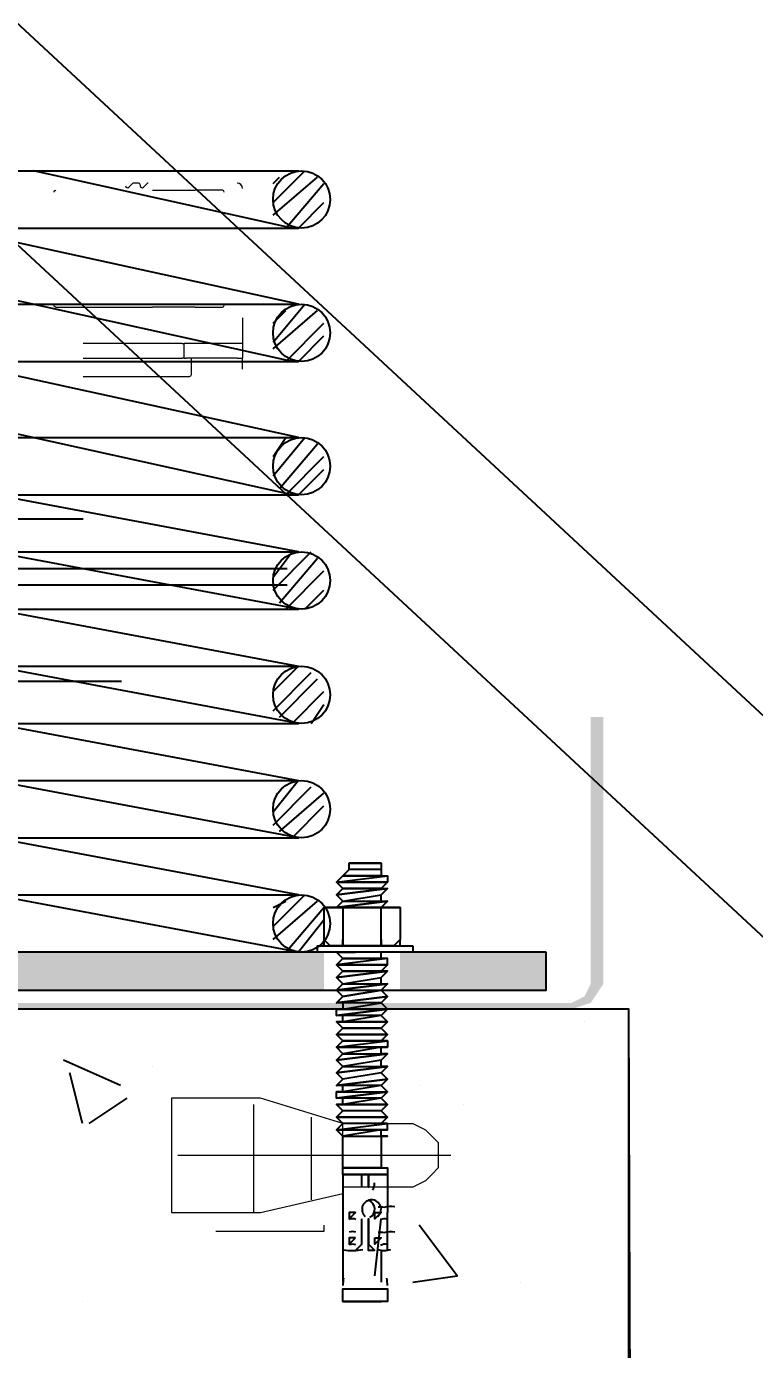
# Model space of a CAD drawing. Header units: millimetres. Extents: x -665 to 1024385, y -25305 to 3861.
# Drawn here: x 2441.2 to 2665.3, y -22868.2 to -22460.8 of the extents above; entities that cross this region are included whole.
import ezdxf

# ---------------------------------------------------------------- set-up
doc = ezdxf.new("R2010")
doc.units = ezdxf.units.MM
for name, color, linetype in [('$0$PDF_PDF6_Geometry', 7, 'Continuous'), ('$0$PDF_SAS_STB_Side', 7, 'Continuous'), ('$2$PDF_0', 7, 'Continuous'), ('Steel', 7, 'Continuous')]:
    doc.layers.add(name, color=color, linetype=linetype)
doc.styles.add('Century Gothic$001H0', font='cent.shx')
doc.dimstyles.new('Copy of ISO-25', dxfattribs={"dimtxt": 250, "dimasz": 80, "dimexe": 1.25, "dimexo": 0.625, "dimtad": 1, "dimtxsty": 'Century Gothic$001H0', "dimblk": 'ARCHTICK', "dimcen": 2.5, "dimadec": 0, "dimazin": 0, "dimtfac": 1, "dimtmove": 0, "dimatfit": 3, "dimfxl": 1, "dimarcsym": 0})

# ---------------------------------------------------------------- blocks, each defined once
blk = doc.blocks.new('_ArchTick')
at = {"color": 0, "linetype": 'ByBlock', "const_width": 0.15}
blk.add_lwpolyline([(-0.5, -0.5), (0.5, 0.5)], dxfattribs=at)
blk = doc.blocks.new('*D95')
at = {"color": 0, "lineweight": -2, "transparency": 16777216}
for p, q in [((3250, -5562.37), (249.37, -5562.37)), ((250.62, -23062.37), (250.62, -5562.37)), ((3250, -23062.37), (249.37, -23062.37))]:
    blk.add_line(p, q, dxfattribs=at)
at = {"layer": 'Defpoints', "color": 0, "transparency": 16777216}
for p in [(250.62, -5562.37), (3250.62, -5562.37), (3250.62, -23062.37)]:
    blk.add_point(p, dxfattribs=at)
at = {"color": 0, "lineweight": -2, "transparency": 16777216, "xscale": 80, "yscale": 80, "zscale": 80}
for p, rotation in [((250.62, -5562.37), 90), ((250.62, -23062.37), 270)]:
    blk.add_blockref('_ArchTick', p, dxfattribs=dict(at, rotation=rotation))
at = {"color": 0, "transparency": 16777216, "insert": (125, -14312.37), "char_height": 250, "attachment_point": 5, "rotation": 90, "style": 'Century Gothic$001H0'}
blk.add_mtext('SHAFT TOTAL HEIGHT 17500', dxfattribs=at)

msp = doc.modelspace()

# ---------------------------------------------------------------- linework, layer by layer
at = {"layer": '$0$PDF_PDF6_Geometry', "lineweight": 13}
msp.add_lwpolyline([(2513.18, -22825.97), (2538.603, -22820.103), (2538.603, -22798.59), (2513.18, -22790.768), (2485.8, -22790.768), (2485.8, -22825.97)], close=True, dxfattribs=at)
at = {"layer": '$0$PDF_PDF6_Geometry', "lineweight": 5}
for points in [[(2511.224, -22825.97), (2511.224, -22808.369), (2511.224, -22792.723)], [(2528.825, -22796.635), (2528.825, -22808.369), (2528.825, -22822.058)], [(2487.756, -22808.369), (2528.825, -22808.369), (2571.85, -22808.369)]]:
    msp.add_lwpolyline(points, dxfattribs=at)
at = {"layer": '$0$PDF_PDF6_Geometry', "lineweight": 13}
for points in [[(2538.603, -22798.59), (2560.116, -22798.59), (2564.027, -22800.546), (2565.983, -22802.502), (2567.939, -22804.457), (2567.939, -22808.369), (2567.939, -22812.28), (2565.983, -22814.236), (2564.027, -22816.191), (2560.116, -22818.147), (2538.603, -22818.147)], [(2532.736, -22829.881), (2532.736, -22831.837), (2499.49, -22831.837)]]:
    msp.add_lwpolyline(points, dxfattribs=at)
at = {"layer": '$0$PDF_SAS_STB_Side', "lineweight": 25}
for points in [[(2550.338, -22720.363), (2550.338, -22722.319), (2552.293, -22722.319), (2552.293, -22724.274), (2536.648, -22724.274), (2552.293, -22722.319)], [(2540.559, -22720.363), (2538.603, -22722.319), (2536.648, -22724.274), (2552.293, -22724.274), (2550.338, -22726.23), (2552.293, -22726.23)], [(2550.338, -22718.407), (2548.382, -22718.407), (2540.559, -22718.407)], [(2540.559, -22718.407), (2540.559, -22718.407)], [(2536.648, -22724.274), (2536.648, -22724.274)], [(2536.648, -22728.186), (2538.603, -22730.142), (2550.338, -22728.186), (2552.293, -22726.23), (2536.648, -22728.186), (2538.603, -22726.23), (2550.338, -22726.23), (2538.603, -22726.23), (2536.648, -22724.274)], [(2550.338, -22722.319), (2538.603, -22722.319), (2550.338, -22722.319)], [(2538.603, -22722.319), (2538.603, -22722.319)], [(2538.603, -22732.097), (2536.648, -22732.097), (2534.692, -22732.097), (2532.736, -22732.097), (2534.692, -22732.097), (2554.249, -22732.097), (2556.205, -22732.097), (2554.249, -22732.097), (2552.293, -22732.097), (2550.338, -22732.097), (2552.293, -22730.142), (2536.648, -22732.097), (2538.603, -22730.142), (2550.338, -22730.142), (2550.338, -22728.186)], [(2552.293, -22726.23), (2536.648, -22728.186), (2552.293, -22726.23)], [(2536.648, -22728.186), (2536.648, -22728.186)], [(2538.603, -22726.23), (2538.603, -22726.23)], [(2550.338, -22726.23), (2550.338, -22726.23)], [(2552.293, -22726.23), (2552.293, -22726.23)], [(2532.736, -22732.097), (2532.736, -22741.876)], [(2532.736, -22732.097), (2532.736, -22732.097)], [(2552.293, -22730.142), (2536.648, -22732.097), (2552.293, -22730.142)], [(2536.648, -22732.097), (2536.648, -22732.097)], [(2536.648, -22732.097), (2536.648, -22732.097)], [(2538.603, -22730.142), (2538.603, -22730.142)], [(2538.603, -22732.097), (2538.603, -22732.097)], [(2550.338, -22730.142), (2552.293, -22730.142)], [(2552.293, -22730.142), (2552.293, -22730.142)], [(2556.205, -22732.097), (2556.205, -22741.876)], [(2556.205, -22732.097), (2556.205, -22732.097)], [(2550.338, -22741.876), (2550.338, -22743.831), (2552.293, -22743.831), (2554.249, -22743.831), (2556.205, -22743.831), (2556.205, -22741.876), (2554.249, -22743.831), (2534.692, -22743.831), (2532.736, -22741.876), (2532.736, -22743.831), (2534.692, -22743.831), (2536.648, -22743.831), (2538.603, -22743.831), (2538.603, -22741.876)], [(2532.736, -22741.876), (2532.736, -22741.876)], [(2556.205, -22741.876), (2556.205, -22741.876)], [(2552.293, -22751.654), (2550.338, -22751.654), (2552.293, -22749.698), (2536.648, -22749.698), (2538.603, -22747.743), (2550.338, -22747.743), (2538.603, -22747.743), (2536.648, -22745.787), (2542.515, -22745.787), (2536.648, -22745.787), (2538.603, -22745.787)], [(2552.293, -22747.743), (2536.648, -22749.698), (2552.293, -22749.698), (2552.293, -22747.743), (2550.338, -22747.743), (2550.338, -22745.787)], [(2538.603, -22747.743), (2538.603, -22747.743)], [(2536.648, -22749.698), (2536.648, -22749.698)], [(2536.648, -22753.61), (2538.603, -22755.565), (2550.338, -22753.61), (2552.293, -22751.654), (2536.648, -22753.61), (2538.603, -22751.654), (2550.338, -22751.654), (2538.603, -22751.654), (2536.648, -22749.698)], [(2552.293, -22751.654), (2536.648, -22753.61), (2552.293, -22751.654)], [(2538.603, -22751.654), (2538.603, -22751.654)], [(2550.338, -22751.654), (2550.338, -22751.654)], [(2552.293, -22751.654), (2552.293, -22751.654)], [(2536.648, -22753.61), (2536.648, -22753.61)], [(2552.293, -22759.477), (2550.338, -22757.521), (2552.293, -22755.565), (2536.648, -22757.521), (2538.603, -22755.565), (2550.338, -22755.565), (2550.338, -22753.61)], [(2552.293, -22755.565), (2536.648, -22757.521), (2552.293, -22755.565)], [(2538.603, -22755.565), (2538.603, -22755.565)], [(2550.338, -22755.565), (2552.293, -22755.565)], [(2552.293, -22755.565), (2552.293, -22755.565)], [(2536.648, -22757.521), (2536.648, -22757.521)], [(2552.293, -22763.388), (2550.338, -22761.432), (2552.293, -22759.477), (2536.648, -22761.432), (2538.603, -22759.477), (2550.338, -22757.521), (2538.603, -22759.477), (2536.648, -22757.521)], [(2552.293, -22759.477), (2536.648, -22761.432), (2552.293, -22759.477)], [(2536.648, -22761.432), (2536.648, -22761.432)], [(2538.603, -22761.432), (2538.603, -22763.388), (2550.338, -22761.432), (2538.603, -22761.432), (2536.648, -22761.432)], [(2538.603, -22759.477), (2538.603, -22759.477)], [(2550.338, -22757.521), (2550.338, -22757.521)], [(2550.338, -22761.432), (2550.338, -22761.432)], [(2552.293, -22759.477), (2552.293, -22759.477)], [(2538.603, -22763.388), (2536.648, -22763.388)], [(2552.293, -22767.299), (2550.338, -22765.344), (2538.603, -22765.344), (2536.648, -22765.344), (2552.293, -22763.388), (2550.338, -22765.344), (2538.603, -22767.299), (2538.603, -22765.344)], [(2550.338, -22765.344), (2550.338, -22765.344)], [(2552.293, -22763.388), (2552.293, -22763.388)], [(2552.293, -22767.299), (2536.648, -22767.299), (2552.293, -22767.299)], [(2536.648, -22767.299), (2536.648, -22767.299)], [(2538.603, -22767.299), (2536.648, -22767.299), (2552.293, -22767.299), (2550.338, -22769.255), (2552.293, -22771.211)], [(2536.648, -22771.211), (2538.603, -22773.166), (2550.338, -22773.166), (2538.603, -22773.166), (2536.648, -22775.122), (2552.293, -22773.166), (2550.338, -22773.166), (2552.293, -22771.211), (2536.648, -22771.211), (2538.603, -22769.255), (2550.338, -22769.255), (2538.603, -22769.255), (2536.648, -22767.299)], [(2538.603, -22769.255), (2538.603, -22769.255)], [(2550.338, -22769.255), (2550.338, -22769.255)], [(2552.293, -22767.299), (2552.293, -22767.299)], [(2552.293, -22771.211), (2536.648, -22771.211), (2552.293, -22771.211)], [(2536.648, -22771.211), (2536.648, -22771.211)], [(2552.293, -22773.166), (2552.293, -22775.122), (2536.648, -22775.122), (2552.293, -22775.122), (2550.338, -22775.122), (2538.603, -22777.078), (2536.648, -22775.122)], [(2538.603, -22773.166), (2538.603, -22773.166)], [(2552.293, -22771.211), (2552.293, -22771.211)], [(2536.648, -22775.122), (2536.648, -22775.122)], [(2536.648, -22779.033), (2552.293, -22777.078), (2536.648, -22779.033), (2538.603, -22777.078), (2550.338, -22777.078)], [(2538.603, -22777.078), (2538.603, -22777.078)], [(2552.293, -22777.078), (2550.338, -22777.078), (2550.338, -22775.122)], [(2552.293, -22777.078), (2552.293, -22777.078)], [(2536.648, -22782.945), (2552.293, -22780.989), (2536.648, -22782.945), (2538.603, -22780.989), (2550.338, -22780.989)], [(2552.293, -22784.9), (2550.338, -22782.945), (2538.603, -22784.9), (2536.648, -22782.945), (2552.293, -22780.989), (2550.338, -22782.945), (2538.603, -22784.9), (2536.648, -22786.856), (2552.293, -22784.9), (2536.648, -22786.856)], [(2538.603, -22780.989), (2538.603, -22780.989)], [(2552.293, -22780.989), (2550.338, -22780.989), (2550.338, -22779.033)], [(2552.293, -22780.989), (2552.293, -22780.989)], [(2552.293, -22788.812), (2550.338, -22786.856), (2538.603, -22786.856), (2536.648, -22786.856), (2552.293, -22784.9), (2550.338, -22786.856), (2538.603, -22788.812), (2538.603, -22786.856)], [(2552.293, -22784.9), (2552.293, -22784.9)], [(2538.603, -22788.812), (2536.648, -22788.812)], [(2552.293, -22792.723), (2550.338, -22790.768), (2538.603, -22790.768), (2536.648, -22790.768), (2552.293, -22788.812), (2550.338, -22790.768), (2538.603, -22792.723), (2538.603, -22790.768)], [(2552.293, -22788.812), (2552.293, -22788.812)], [(2538.603, -22792.723), (2536.648, -22792.723), (2552.293, -22792.723), (2536.648, -22792.723)], [(2552.293, -22796.635), (2550.338, -22794.679), (2538.603, -22794.679), (2536.648, -22792.723), (2552.293, -22792.723), (2550.338, -22794.679), (2538.603, -22794.679), (2536.648, -22796.635), (2552.293, -22796.635), (2536.648, -22796.635)], [(2552.293, -22792.723), (2552.293, -22792.723)], [(2552.293, -22796.635), (2552.293, -22796.635)], [(2538.603, -22802.502), (2550.338, -22802.502), (2550.338, -22812.28), (2538.603, -22812.28), (2538.603, -22802.502), (2552.293, -22802.502), (2550.338, -22802.502), (2550.338, -22800.546), (2552.293, -22800.546), (2536.648, -22800.546), (2552.293, -22800.546), (2552.293, -22798.59)], [(2536.648, -22800.546), (2536.648, -22800.546)], [(2550.338, -22800.546), (2538.603, -22802.502), (2536.648, -22800.546)], [(2538.603, -22802.502), (2538.603, -22802.502)], [(2538.603, -22802.502), (2538.603, -22802.502)], [(2538.603, -22814.236), (2552.293, -22814.236), (2538.603, -22814.236), (2552.293, -22814.236), (2538.603, -22814.236), (2538.603, -22837.704), (2538.603, -22847.482)], [(2540.559, -22814.236), (2548.382, -22814.236)], [(2544.47, -22818.147), (2544.47, -22814.236)], [(2546.426, -22818.147), (2546.426, -22818.147)], [(2538.603, -22825.97), (2538.603, -22827.925)], [(2542.515, -22837.704), (2544.47, -22835.748), (2544.47, -22827.925)], [(2538.603, -22833.792), (2538.603, -22835.748)], [(2552.293, -22837.704), (2552.293, -22833.792)], [(2550.338, -22837.704), (2550.338, -22847.482)], [(2552.293, -22837.704), (2552.293, -22837.704)], [(2538.603, -22853.349), (2538.603, -22849.438), (2552.293, -22849.438), (2552.293, -22853.349), (2538.603, -22853.349), (2550.338, -22853.349)]]:
    msp.add_lwpolyline(points, dxfattribs=at)
for points in [[(2540.559, -22720.363), (2540.559, -22718.407), (2550.338, -22718.407), (2550.338, -22720.363)], [(2550.338, -22741.876), (2550.338, -22732.097), (2548.382, -22732.097), (2546.426, -22732.097), (2544.47, -22732.097), (2542.515, -22732.097), (2540.559, -22732.097), (2538.603, -22732.097), (2538.603, -22741.876), (2538.603, -22743.831), (2540.559, -22743.831), (2542.515, -22743.831), (2544.47, -22743.831), (2546.426, -22743.831), (2548.382, -22743.831), (2550.338, -22743.831)], [(2560.116, -22743.831), (2560.116, -22745.787), (2530.781, -22745.787), (2530.781, -22743.831)], [(2536.648, -22765.344), (2536.648, -22763.388), (2552.293, -22763.388)], [(2550.338, -22779.033), (2538.603, -22780.989), (2536.648, -22779.033), (2552.293, -22777.078)], [(2536.648, -22790.768), (2536.648, -22788.812), (2552.293, -22788.812)], [(2552.293, -22798.59), (2550.338, -22798.59), (2538.603, -22798.59), (2536.648, -22796.635), (2552.293, -22796.635), (2550.338, -22798.59), (2538.603, -22798.59), (2536.648, -22800.546)], [(2538.603, -22814.236), (2538.603, -22812.28), (2552.293, -22812.28), (2552.293, -22814.236)], [(2546.426, -22814.236), (2546.426, -22818.147)], [(2542.515, -22825.97), (2540.559, -22825.97), (2540.559, -22827.925)], [(2548.382, -22825.97), (2550.338, -22825.97), (2548.382, -22827.925)], [(2548.382, -22837.704), (2546.426, -22837.704), (2546.426, -22835.748), (2546.426, -22827.925), (2546.426, -22835.748)], [(2542.515, -22833.792), (2540.559, -22833.792), (2540.559, -22835.748)], [(2548.382, -22833.792), (2550.338, -22833.792), (2548.382, -22835.748)]]:
    msp.add_lwpolyline(points, close=True, dxfattribs=at)
for points in [[(2549.47, -22824.267, -0.0833592), (2551.277, -22824.311, -0.1233251), (2554.596, -22824.143)], [(2550.139, -22835.995, -0.1813341), (2552.293, -22835.748), (2552.293, -22833.792), (2552.293, -22827.925), (2552.293, -22825.97)], [(2549.47, -22832.09, -0.0833592), (2551.277, -22832.134, -0.1233251), (2554.596, -22831.966)]]:
    msp.add_lwpolyline(points, format="xyb", dxfattribs=at)
for centre, radius, start, end in [((2545.456, -22817.171), 2.927, 320.10838, 6.06107), ((2547.402, -22824.995), 2.93, 311.81909, 228.18091), ((2545.445, -22824.994), 2.937, 300.43435, 68.33812), ((2541.537, -22828.916), 2.945, 69.03037, 110.96963), ((2541.537, -22830.871), 2.945, 69.03037, 110.96963), ((2551.318, -22830.856), 2.931, 72.6027, 113.71469), ((2541.537, -22834.783), 2.945, 69.03037, 110.96963), ((2541.536, -22821.074), 16.629, 260.34975, 281.24788), ((2541.537, -22838.694), 2.945, 69.03037, 110.96963), ((2551.315, -22830.848), 6.856, 252.55479, 287.44521), ((2551.056, -22848.452), 12.452, 169.83199, 180.03567), ((2539.639, -22848.47), 12.655, 0.04647, 10.08587)]:
    msp.add_arc(centre, radius, start, end, dxfattribs=at)
at = {"layer": '$2$PDF_0', "lineweight": 25}
for points in [[(2337.169, -22622.579), (2524.914, -22622.579), (2337.169, -22587.377), (2524.914, -22587.377), (2337.169, -22546.308), (2524.914, -22546.308), (2337.169, -22505.239), (2524.914, -22505.239)], [(2522.958, -22522.84), (2443.334, -22505.239)], [(2517.091, -22515.017), (2526.869, -22505.239)], [(2517.091, -22509.15), (2519.047, -22507.194)], [(2517.091, -22518.928), (2530.781, -22507.194)], [(2521.002, -22522.84), (2532.736, -22509.15)], [(2522.958, -22563.909), (2337.169, -22522.84), (2346.947, -22515.017)], [(2337.169, -22522.84), (2524.914, -22522.84), (2532.736, -22515.017)], [(2517.091, -22558.042), (2526.869, -22546.308)], [(2517.091, -22552.175), (2521.002, -22548.263)], [(2517.091, -22559.998), (2530.781, -22548.263)], [(2521.002, -22563.909), (2532.736, -22552.175)], [(2522.958, -22604.978), (2337.169, -22563.909), (2524.914, -22563.909), (2532.736, -22556.086)], [(2517.091, -22593.244), (2521.002, -22587.377)], [(2517.091, -22599.111), (2526.869, -22587.377)], [(2519.047, -22603.022), (2530.781, -22589.333)], [(2521.002, -22604.978), (2532.736, -22593.244)], [(2337.169, -22710.585), (2524.914, -22710.585), (2337.169, -22675.383), (2524.914, -22675.383), (2337.169, -22640.18), (2524.914, -22640.18), (2337.169, -22604.978), (2524.914, -22604.978), (2532.736, -22597.155)], [(2329.346, -22630.402), (2337.169, -22622.579), (2524.914, -22657.781), (2517.091, -22665.604)], [(2517.091, -22630.402), (2522.958, -22622.579)], [(2517.091, -22634.313), (2528.825, -22622.579)], [(2519.047, -22638.225), (2530.781, -22624.535)], [(2521.002, -22640.18), (2532.736, -22628.446)], [(2526.869, -22640.18), (2532.736, -22634.313)], [(2329.346, -22667.56), (2337.169, -22657.781), (2524.914, -22692.984), (2517.091, -22702.762)], [(2337.169, -22657.781), (2524.914, -22657.781)], [(2517.091, -22671.471), (2528.825, -22659.737)], [(2519.047, -22673.427), (2530.781, -22661.693)], [(2522.958, -22675.383), (2532.736, -22665.604)], [(2528.825, -22675.383), (2532.736, -22669.515)], [(2337.169, -22728.186), (2524.914, -22728.186), (2337.169, -22692.984), (2524.914, -22692.984)], [(2517.091, -22706.673), (2528.825, -22694.939)], [(2519.047, -22708.629), (2532.736, -22696.895)], [(2532.736, -22736.009), (2524.914, -22745.787), (2337.169, -22710.585), (2346.947, -22700.806)], [(2522.958, -22710.585), (2532.736, -22700.806)], [(2517.091, -22737.964), (2526.869, -22728.186)], [(2517.091, -22732.097), (2521.002, -22730.142)], [(2517.091, -22741.876), (2530.781, -22730.142)], [(2521.002, -22745.787), (2532.736, -22732.097)], [(2524.914, -22745.787), (2337.169, -22745.787), (2346.947, -22737.964)], [(2612.919, -22767.299), (2612.919, -22767.299)], [(2470.155, -22786.856), (2452.554, -22779.033)], [(2479.933, -22780.989), (2479.933, -22780.989)], [(2458.421, -22798.59), (2454.509, -22782.945)], [(2562.072, -22786.856), (2562.072, -22786.856)], [(2472.11, -22790.768), (2460.376, -22798.59)], [(2575.761, -22792.723), (2575.761, -22792.723)], [(2552.293, -22814.236), (2552.293, -22825.97)], [(2552.293, -22824.014), (2552.293, -22824.014)], [(2548.382, -22845.527), (2550.338, -22827.925)], [(2560.116, -22847.482), (2573.806, -22845.527), (2562.072, -22829.881)], [(2593.362, -22847.482), (2593.362, -22847.482)], [(2458.421, -22853.349), (2458.421, -22853.349)]]:
    msp.add_lwpolyline(points, dxfattribs=at)
for points in [[(2601.185, -22745.787), (2260.897, -22745.787), (2260.897, -22757.521), (2601.185, -22757.521)], [(2225.693, -23062.381), (2626.607, -23062.381), (2626.609, -22763.388), (2225.695, -22763.388)], [(2226.673, -23062.381), (2627.587, -23062.381), (2626.609, -22763.388), (2225.695, -22763.388)]]:
    msp.add_lwpolyline(points, close=True, dxfattribs=at)
for centre in [(2525.891, -22514.038), (2525.891, -22555.108), (2525.891, -22596.177), (2525.891, -22631.379), (2525.891, -22666.581), (2525.891, -22701.783), (2525.891, -22736.986)]:
    msp.add_circle(centre, 8.801, dxfattribs=at)
at = {"layer": '$2$PDF_0', "transparency": 33554559}
for points in [[(2614.875, -22755.565), (2618.786, -22755.565), (2614.875, -22673.427)], [(2618.786, -22755.565), (2614.875, -22673.427), (2618.786, -22673.427)], [(2532.736, -22745.787), (2329.346, -22745.787), (2532.736, -22757.521)], [(2329.346, -22745.787), (2532.736, -22757.521), (2329.346, -22757.521)], [(2601.185, -22745.787), (2556.205, -22745.787), (2601.185, -22757.521)], [(2556.205, -22745.787), (2601.185, -22757.521), (2556.205, -22757.521)], [(2614.875, -22761.432), (2612.919, -22759.477), (2618.786, -22755.565)], [(2612.919, -22759.477), (2618.786, -22755.565), (2614.875, -22755.565)], [(2255.03, -22761.432), (2255.03, -22763.388), (2609.008, -22761.432)], [(2255.03, -22763.388), (2609.008, -22761.432), (2609.008, -22763.388)], [(2609.008, -22761.432), (2614.875, -22761.432), (2612.919, -22759.477)], [(2609.008, -22763.388), (2609.008, -22761.432), (2614.875, -22761.432)]]:
    msp.add_solid(points, dxfattribs=at)
at = {"color": 7, "linetype": 'Continuous', "lineweight": 20}
for p, q in [((2472.681, -22510.274), (2473.805, -22509.151)), ((2475.655, -22508.986), (2474.202, -22508.986)), ((2476.217, -22509.548), (2476.217, -22509.877)), ((2477.176, -22510.274), (2478.299, -22509.151)), ((2479.999, -22511.234), (2482.752, -22511.234)), ((2482.752, -22511.234), (2493.092, -22511.234)), ((2501.502, -22511.234), (2493.092, -22511.234)), ((2450.26, -22547.193), (2479.999, -22547.193)), ((2482.752, -22547.193), (2479.999, -22547.193)), ((2493.092, -22547.193), (2482.752, -22547.193)), ((2493.092, -22547.193), (2501.502, -22547.193)), ((2507.681, -22550.537), (2507.681, -22558.43)), ((2489.139, -22558.43), (2458.652, -22558.43)), ((2489.139, -22558.43), (2489.701, -22558.43)), ((2489.701, -22562.925), (2489.701, -22558.43)), ((2490.263, -22558.43), (2489.701, -22558.43)), ((2505.995, -22558.43), (2490.263, -22558.43)), ((2507.681, -22558.43), (2505.995, -22558.43)), ((2507.681, -22558.43), (2507.681, -22562.925)), ((2458.652, -22562.925), (2489.139, -22562.925)), ((2489.701, -22562.925), (2489.139, -22562.925)), ((2489.701, -22562.925), (2490.263, -22562.925)), ((2505.995, -22562.925), (2490.263, -22562.925)), ((2491.949, -22566.323), (2491.949, -22562.925)), ((2505.995, -22562.925), (2507.681, -22562.925)), ((2507.681, -22566.323), (2507.681, -22562.925)), ((2458.652, -22568.543), (2491.387, -22568.543)), ((2491.949, -22567.981), (2491.949, -22566.323))]:
    msp.add_line(p, q, dxfattribs=at)
for p, q in [((2393.652, -22612.368), (2458.652, -22612.368)), ((2332.119, -22627.697), (2521.436, -22627.697)), ((2332.119, -22632.697), (2521.436, -22632.697)), ((2380.583, -22662.368), (2470.481, -22662.368))]:
    msp.add_line(p, q)
for centre, radius, start, end in [((2472.284, -22509.877), 0.562, 180, 315), ((2474.202, -22509.548), 0.562, 90, 135), ((2475.655, -22509.548), 0.562, 0, 90), ((2476.778, -22509.877), 0.562, 180, 315), ((2478.697, -22509.548), 0.562, 90, 135), ((2501.502, -22511.795), 0.562, 0, 90), ((2505.995, -22510.672), 1.686, 0, 90), ((2501.502, -22546.631), 0.562, 270, 0), ((2491.387, -22567.981), 0.562, 270, 0)]:
    msp.add_arc(centre, radius, start, end, dxfattribs=at)
for points in [[(2449.698, -22511.795), (2449.698, -22511.737), (2449.707, -22511.678), (2449.744, -22511.566), (2449.771, -22511.513), (2449.84, -22511.417), (2449.882, -22511.375), (2449.978, -22511.306), (2450.031, -22511.279), (2450.142, -22511.243), (2450.201, -22511.234), (2450.26, -22511.234)], [(2450.26, -22547.193), (2450.201, -22547.193), (2450.142, -22547.183), (2450.031, -22547.147), (2449.978, -22547.12), (2449.882, -22547.051), (2449.84, -22547.009), (2449.771, -22546.913), (2449.744, -22546.86), (2449.707, -22546.749), (2449.698, -22546.689), (2449.698, -22546.631)]]:
    msp.add_open_spline(points, degree=3, knots=[0, 0, 0, 0, 0.0009923626, 0.0009923626, 0.0019847252, 0.0019847252, 0.0029770878, 0.0029770878, 0.0039694503, 0.0039694503, 0.0049618129, 0.0049618129, 0.0049618129, 0.0049618129], dxfattribs=at)
at = {"layer": 'Steel'}
msp.add_lwpolyline([(3033.614, -23080.688), (1633.614, -21780.688), (1667.636, -21744.048), (3067.636, -23044.048)], close=True, dxfattribs=at)

# ---------------------------------------------------------------- dimensions: what is measured, and where the dimension line sits
dim = msp.add_linear_dim(base=(250.625, -5562.368), p1=(3250.625, -23062.368), p2=(3250.625, -5562.368), angle=90, text='SHAFT TOTAL HEIGHT <>', dimstyle='Copy of ISO-25')
dim.commit()
dim.dimension.update_dxf_attribs({"geometry": '*D95', "text_midpoint": (125, -14312.368)})

doc.saveas('drawing.dxf')
